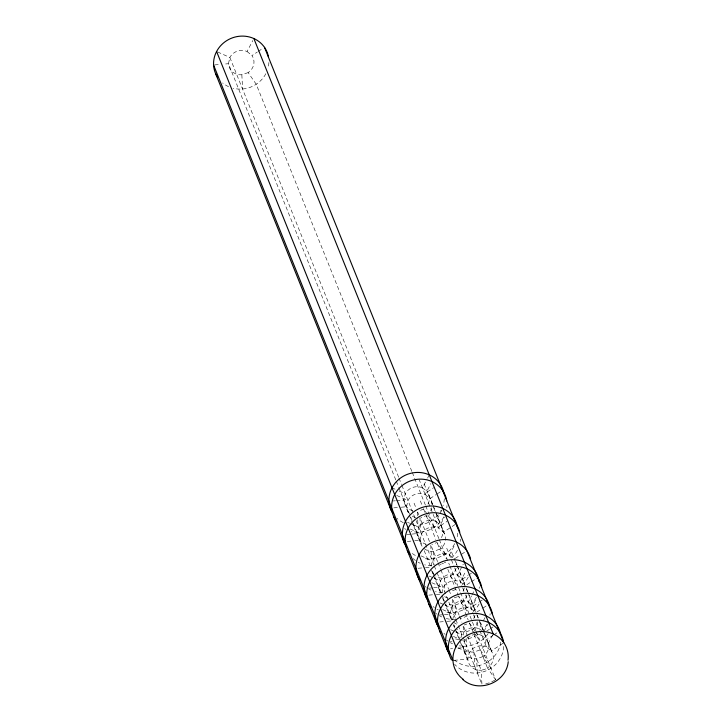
<?xml version="1.0" encoding="UTF-8"?>
<svg xmlns="http://www.w3.org/2000/svg" width="722" height="722" viewBox="0 0 722 722"><rect width="100%" height="100%" fill="white"/><g stroke="black" fill="none" stroke-linecap="round" stroke-linejoin="round"><path stroke-width="0.54" stroke-dasharray="3.61 2.71" d="M412.858 510.752A12.879 12.121 -21.9 0 1 403.86 500.039L405.259 493.794A12.879 12.121 -21.9 0 1 422.46 487.819L427.171 478.848M408.589 512.692A12.879 12.121 -21.9 0 1 406.558 506.745L407.957 500.508A12.879 12.121 -21.9 0 1 425.159 494.534L430.917 483.569M426.35 544.316A12.879 12.121 -21.9 0 1 417.352 533.603L418.751 527.358A12.879 12.121 -21.9 0 1 435.953 521.383L439.617 514.407M422.081 546.256A12.879 12.121 -21.9 0 1 420.051 540.309L421.449 534.072A12.879 12.121 -21.9 0 1 438.651 528.098L444.409 517.132M425.529 567.627L430.844 567.167L432.243 560.922A12.879 12.121 -21.9 0 1 449.445 554.947L455.203 543.982M440.971 593.24A12.879 12.121 -21.9 0 1 438.94 587.302L440.339 581.066A12.879 12.121 -21.9 0 1 457.54 575.082L463.298 564.117M436.323 594.477L441.638 594.016L443.037 587.771A12.879 12.121 -21.9 0 1 460.239 581.797L465.997 570.831M451.764 620.09A12.879 12.121 -21.9 0 1 449.734 614.151L451.133 607.915A12.879 12.121 -21.9 0 1 468.334 601.931L471.475 595.957M447.117 621.326L452.432 620.866L453.831 614.621A12.879 12.121 -21.9 0 1 471.033 608.646L476.791 597.681M477.359 672.994L476.619 658.78A12.879 12.121 -21.9 0 1 463.226 647.715L464.625 641.479A12.879 12.121 -21.9 0 1 471.033 635.531M460.807 637.815L461.927 634.764A12.879 12.121 -21.9 0 1 479.128 628.781L482.792 621.804M492.693 634.945L486.411 646.912A12.879 12.121 -21.9 0 0 469.21 652.887L467.82 659.123A12.879 12.121 -21.9 0 0 481.204 670.197L481.944 684.402L463.867 639.43A27.896 26.272 -21.9 0 0 478.83 633.763M217.62 51.957L229.858 57.471A12.879 12.121 -21.9 0 1 247.059 51.497L252.817 40.531M427.695 477.856L429.265 474.859M440.14 513.405L442.234 509.425M471.998 594.955L474.092 590.966M483.316 620.812L485.41 616.823M472.08 635.125A12.879 12.121 -21.9 0 1 481.827 635.495L483.397 632.508M483.921 631.506L487.585 624.53M411.856 471.394L256.229 84.248L248.151 72.588A12.879 12.121 -21.9 0 0 251.96 55.549L257.321 52.02M258.223 51.433L262.691 48.491M427.993 504.046A12.879 12.121 -21.9 0 0 427.361 491.872L433.615 487.756M432.081 504.525A12.879 12.121 -21.9 0 0 430.059 498.577L436.314 494.471M437.216 493.875L441.683 490.942M441.485 537.61A12.879 12.121 -21.9 0 0 440.853 525.436L447.108 521.32M455.176 524.506L443.552 532.141A12.879 12.121 -21.9 0 1 439.743 549.189L446.575 559.054M455.239 558.404L460.6 554.884M461.502 554.288L465.97 551.355M463.073 591.318A12.879 12.121 -21.9 0 0 462.441 579.134L467.802 575.605M468.695 575.019L471.385 573.259M466.926 584.667L470.5 582.32M471.394 581.733L476.764 578.205M475.257 611.922A12.879 12.121 -21.9 0 0 473.235 605.984L478.596 602.455M479.489 601.868L482.179 600.108M476.827 612.112L482.188 608.583M483.09 607.996L486.664 605.641M486.709 631.073L489.39 629.304M490.283 628.718L492.973 626.958M490.996 668.247L482.919 656.596A12.879 12.121 -21.9 0 0 486.727 639.548L492.982 635.432M493.884 634.846L497.458 632.49M502.936 643.32L491.312 650.955A12.879 12.121 -21.9 0 1 487.503 668.003L495.581 679.664A27.896 26.272 -21.9 0 0 497.557 678.247M248.151 72.588L241.852 74.781A12.879 12.121 -21.9 0 1 228.459 63.716L224.208 64.087M420.538 510.4L423.552 508.911L427.28 514.299M434.328 527.286L426.251 515.625L421.043 517.584M445.122 554.135L437.045 542.475L431.837 544.433M456.096 568.124A12.879 12.121 -21.9 0 1 450.537 576.039L444.238 578.232A12.879 12.121 -21.9 0 1 435.889 576.093M457.622 596.679L453.425 598.132M466.89 594.973A12.879 12.121 -21.9 0 1 461.331 602.888L455.031 605.081A12.879 12.121 -21.9 0 1 446.683 602.942M475.013 631.1L469.426 623.032L464.219 624.981M479.895 630.703L486.411 646.912L491.312 650.955L484.029 632.833A12.879 12.121 -21.9 0 1 480.22 649.881L473.921 652.065A12.879 12.121 -21.9 0 1 460.636 642.057M482.919 656.596L476.619 658.78M424.238 548.603A12.879 12.121 -21.9 0 0 433.444 551.382L439.743 549.189L437.045 542.475M214.642 64.917L219.957 64.457M393.228 500.96L395.358 500.779M396.423 500.689L403.86 500.039M393.806 507.864L400.187 507.304M401.242 507.214L406.558 506.745M406.721 534.524L410.98 534.154M412.036 534.063L417.352 533.603M407.298 541.428L413.679 540.868M414.735 540.778L420.051 540.309M418.092 568.277L424.473 567.718M428.308 588.231L432.568 587.861M433.624 587.762L438.94 587.302M428.886 595.127L435.267 594.567M439.102 615.081L443.362 614.711M444.418 614.612L449.734 614.151M439.68 621.976L446.061 621.416M449.896 641.93L452.026 641.741M450.474 648.825L452.595 648.645M457.91 648.176L463.226 647.715M453.994 660.332L467.82 659.123L461.304 642.923M392.001 487.819L395.06 489.2M399.14 491.041L405.259 493.794M396.739 495.445L407.957 500.508M407.533 522.304L409.573 523.224M410.592 523.676L418.751 527.358M410.231 529.009L421.449 534.072M421.025 555.859L432.243 560.922M429.121 576.003L433.2 577.844M434.22 578.304L440.339 581.066M431.819 582.717L443.037 587.771M439.915 602.852L443.994 604.693M445.014 605.153L451.133 607.915M442.613 609.567L453.831 614.621M450.708 629.701L454.788 631.542M455.808 632.003L461.927 634.764M453.407 636.416L461.566 640.098M462.585 640.558L464.625 641.479M457.992 647.824L469.21 652.887M247.059 51.497L251.96 55.549M422.46 487.819L427.361 491.872M425.159 494.534L430.059 498.577M435.953 521.383L440.853 525.436M449.445 554.947L454.346 558.999M457.54 575.082L462.441 579.134M460.239 581.797L464.417 585.064M468.334 601.931L473.235 605.984M471.033 608.646L475.933 612.698M481.863 630.486L479.128 628.781L476.294 621.732M481.827 635.495L486.727 639.548M427.902 515.192L431.63 520.571M450.537 576.039L457.369 585.903M466.71 607.834L458.632 596.182L468.208 620.008M461.331 602.888L468.163 612.752M475.636 631.994L477.504 634.683M473.361 631.533L480.202 641.398M480.22 649.881L488.298 661.542M428.787 494.696L432.731 504.507M433.146 505.535L435.637 511.736M436.052 512.764L444.978 534.975M456.981 564.839L455.772 561.824A12.879 12.121 -21.9 0 1 456.367 564.938M457.387 565.849L463.867 581.959M467.775 591.697L466.565 588.674A12.879 12.121 -21.9 0 1 467.161 591.787M468.181 592.699L474.661 608.808M483.027 629.62L477.359 615.523A12.879 12.121 -21.9 0 1 477.955 618.637M483.424 630.631L485.455 635.658M488.153 642.372L492.738 653.789M424.166 483.939L443.552 532.141L438.651 528.098L419.265 479.886M451.647 552.285L456.773 565.037M457.179 566.048L465.139 585.849M466.349 588.863L468.37 593.899M468.777 594.91L475.545 611.742M476.737 614.711L479.164 620.749M479.57 621.759L483.623 631.831M446.747 548.233L454.3 567.032M454.707 568.034L462.261 586.833M462.667 587.834L465.094 593.881M465.5 594.883L473.054 613.682M473.461 614.684L475.888 620.73M412.28 472.441L425.321 504.877M425.736 505.923L438.895 538.648M439.31 539.677L449.481 564.983M449.896 566.012L457.784 585.632M458.614 587.699L460.23 591.724M460.636 592.735L475.888 630.658M476.285 631.669L495.581 679.664M420.357 500.978L422.352 505.942M423.552 508.911L425.863 514.669M426.251 515.625L435.799 539.379M447.839 569.333L458.226 595.172M469.426 623.032L473.74 633.772M474.146 634.773L487.503 668.003L484.489 669.493L481.204 670.197L467.847 636.966M414.067 503.171L416.062 508.126M417.641 512.06L418.796 514.939M429.5 541.572L419.951 517.818L420.691 532.024M437.595 561.707L430.745 544.668L431.485 558.873M438.01 562.736L440.501 568.936M440.916 569.965L448.687 589.305M449.093 590.316L451.124 595.343M459.084 615.153L452.333 598.367L453.073 612.581M459.481 616.155L461.918 622.202M467.45 635.956L463.127 625.216L463.641 635.053M398.643 477.179L229.858 57.471L228.459 63.716L395.873 480.157M398.95 478.099L401.585 484.507M401.892 485.428L434.184 565.588M434.265 565.958L436.675 571.788M437.09 572.817L457.874 624.692M458.28 625.703L463.47 638.6M396.297 481.204L398.4 486.429M398.815 487.476L410.295 516.04M410.71 517.078L412.785 522.241M413.201 523.269L422.541 546.509M424.202 550.642L430.844 567.167M432.469 571.192L434.491 576.228M434.897 577.23L441.638 594.016M442.044 595.018L444.075 600.054M445.691 604.079L452.432 620.866M454.057 624.891L454.869 626.904M456.484 630.929L459.724 638.988M404.464 503.153L408.823 513.992M409.239 515.03L420.655 543.422M431.449 570.281L433.065 574.306M433.471 575.308L439.545 590.416M443.859 601.155L442.243 597.13A12.879 12.121 -21.9 0 0 445.826 602.301M444.265 602.166L450.338 617.265M454.652 628.005L453.037 623.979A12.879 12.121 -21.9 0 0 454.463 626.804M455.059 629.015L461.132 644.114M463.831 650.829L468.416 662.236M473.921 652.065L474.661 666.28M466.168 638.492L466.565 646.145M455.031 605.081L455.708 618.194M444.238 578.232L444.914 591.345M433.444 551.382L434.121 564.496M417.307 512.196L417.65 518.757M417.704 519.849L417.993 525.318M241.852 74.781L242.592 88.996M444.283 498.821A27.896 26.272 -21.9 0 1 443.064 505.68M441.25 510.03A27.896 26.272 -21.9 0 1 440.474 511.411M438.182 514.669A27.896 26.272 -21.9 0 1 413.164 525.336M403.273 522.647A27.896 26.272 -21.9 0 1 396.883 518.27M268.882 62.498A27.896 26.272 -21.9 0 1 268.277 67.101M265.849 73.707A27.896 26.272 -21.9 0 1 233.053 88.228M228.585 86.658A27.896 26.272 -21.9 0 1 222.638 82.967M479.318 586.86A27.896 26.272 -21.9 0 1 479.164 588.394M476.33 597.293A27.896 26.272 -21.9 0 1 444.301 611.994M438.353 609.919A27.896 26.272 -21.9 0 1 436.963 609.188M434.346 607.509A27.896 26.272 -21.9 0 1 433.119 606.552M468.235 577.158A27.896 26.272 -21.9 0 1 462.423 584.712M455.817 589.323A27.896 26.272 -21.9 0 1 450.537 591.408M442.559 592.554A27.896 26.272 -21.9 0 1 435.438 591.67M430.971 590.109A27.896 26.272 -21.9 0 1 428.868 589.053M426.251 587.365A27.896 26.272 -21.9 0 1 425.023 586.417M435.032 575.452A12.879 12.121 -21.9 0 1 431.828 571.255M447.938 598.015A12.879 12.121 -21.9 0 1 443.127 595.587M490.112 613.709A27.896 26.272 -21.9 0 1 489.958 615.243M487.124 624.142A27.896 26.272 -21.9 0 1 483.009 629.99M459.039 639.448A27.896 26.272 -21.9 0 1 454.328 638.663M445.14 634.358A27.896 26.272 -21.9 0 1 443.913 633.402M479.029 604.007A27.896 26.272 -21.9 0 1 473.217 611.57M467.324 615.803A27.896 26.272 -21.9 0 1 460.546 618.474M455.772 619.296A27.896 26.272 -21.9 0 1 446.232 618.528M441.765 616.958A27.896 26.272 -21.9 0 1 439.662 615.902M437.045 614.214A27.896 26.272 -21.9 0 1 435.817 613.267M474.986 615.117A12.879 12.121 -21.9 0 1 471.962 620.866M456.665 624.142A12.879 12.121 -21.9 0 1 453.921 622.436M477.684 621.832A12.879 12.121 -21.9 0 1 472.125 629.746L465.825 631.931A12.879 12.121 -21.9 0 1 456.62 629.151M488.189 633.573A27.896 26.272 -21.9 0 1 459.363 645.865M452.559 643.816A27.896 26.272 -21.9 0 1 450.456 642.751M447.839 641.073A27.896 26.272 -21.9 0 1 446.611 640.116M494.904 680.097A27.896 26.272 -21.9 0 1 484.345 684.095M503.649 646.497A27.896 26.272 -21.9 0 1 484.85 671.334A27.896 26.272 -21.9 0 1 454.634 664.294M500.752 642.093A27.896 26.272 -21.9 0 1 482.91 664.33A27.896 26.272 -21.9 0 1 454.707 660.251M457.73 533.152A27.896 26.272 -21.9 0 1 456.557 539.244M454.743 543.594A27.896 26.272 -21.9 0 1 422.713 558.296M415.376 555.489A27.896 26.272 -21.9 0 1 410.376 551.834M446.981 505.535A27.896 26.272 -21.9 0 1 446.783 507.846M443.949 516.744A27.896 26.272 -21.9 0 1 411.152 531.257M405.972 529.361A27.896 26.272 -21.9 0 1 404.582 528.639M431.81 507.71A12.879 12.121 -21.9 0 1 430.691 510.761M415.556 517.466A12.879 12.121 -21.9 0 1 410.746 515.039M460.474 539.099A27.896 26.272 -21.9 0 1 460.275 541.41M457.441 550.308A27.896 26.272 -21.9 0 1 451.629 557.862M445.736 562.095A27.896 26.272 -21.9 0 1 444.292 562.835M443.552 563.169A27.896 26.272 -21.9 0 1 442.054 563.792M441.286 564.062A27.896 26.272 -21.9 0 1 439.743 564.559M431.765 565.696A27.896 26.272 -21.9 0 1 424.644 564.821M420.177 563.259A27.896 26.272 -21.9 0 1 418.074 562.203M415.457 560.516A27.896 26.272 -21.9 0 1 413.074 558.548"/><path stroke-width="1.08" d="M508.234 661.704C506.375 682.624 478.533 693.607 462.883 679.582M264.478 47.318L503.839 642.724M253.864 38.537L493.216 633.952M216.6 51.497L455.952 646.903M213.577 65.016L452.929 660.422M215.716 73.897L391.116 510.219M393.815 516.925L404.609 543.783M407.307 550.489L426.197 597.482M428.895 604.197L436.99 624.331M439.689 631.046L447.784 651.181M392.939 513.568A27.896 26.272 -21.9 0 1 407.009 474.48A27.896 26.272 -21.9 0 1 443.922 493.46M217.539 77.245A27.896 26.272 -21.9 0 1 230.48 38.627A27.896 26.272 -21.9 0 1 268.024 54.899M268.214 55.639A27.896 26.272 -21.9 0 1 268.521 57.137M428.444 601.471A27.896 26.272 -21.9 0 1 442.09 561.743A27.896 26.272 -21.9 0 1 479.128 581.481M419.924 580.696A27.896 26.272 -21.9 0 1 433.236 541.915A27.896 26.272 -21.9 0 1 470.6 559.09M439.238 628.321A27.896 26.272 -21.9 0 1 451.755 589.062A27.896 26.272 -21.9 0 1 489.489 606.083M430.718 607.545A27.896 26.272 -21.9 0 1 444.788 568.458A27.896 26.272 -21.9 0 1 481.7 587.437M449.607 654.538A27.896 26.272 -21.9 0 1 462.919 615.749A27.896 26.272 -21.9 0 1 500.283 632.932M440.718 633.086A27.896 26.272 -21.9 0 1 456.34 595.018A27.896 26.272 -21.9 0 1 492.494 614.296M458.714 675.124A27.896 26.272 -21.9 0 1 473.262 632.77A27.896 26.272 -21.9 0 1 508.035 660.224M463.217 679.33A27.896 26.272 -21.9 0 1 459.219 675.711M451.512 659.944A27.896 26.272 -21.9 0 1 467.134 621.868A27.896 26.272 -21.9 0 1 503.288 641.145M406.856 547.772A27.896 26.272 -21.9 0 1 420.502 508.044A27.896 26.272 -21.9 0 1 457.54 527.782M394.483 518.306A27.896 26.272 -21.9 0 1 411.233 480.635A27.896 26.272 -21.9 0 1 446.747 500.933M396.062 520.923A27.896 26.272 -21.9 0 1 394.844 518.974M409.555 554.487A27.896 26.272 -21.9 0 1 422.072 515.228A27.896 26.272 -21.9 0 1 459.806 532.24"/></g></svg>
